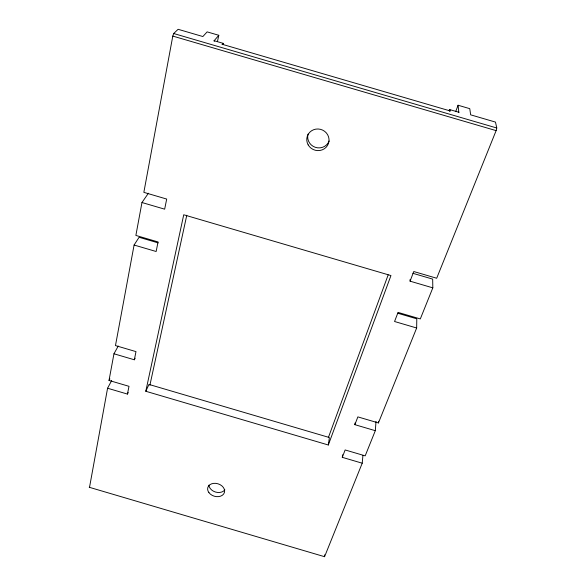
<?xml version="1.0" encoding="UTF-8"?>
<svg xmlns="http://www.w3.org/2000/svg" width="586" height="586" viewBox="0 0 586 586"><rect width="100%" height="100%" fill="white"/><g stroke="black" fill="none" stroke-linecap="round" stroke-linejoin="round"><path stroke-width="0.88" d="M324.534 554.839L324.571 556.7L362.214 463.204L342.297 457.344L345.139 449.953L365.181 455.849L375.311 430.688L354.867 424.667L357.863 416.888L378.431 422.938L416.661 327.992L416.793 318.813L397.674 313.202M416.661 327.992L394.554 321.502L398.055 312.404L420.308 318.93L432.82 287.851L410.068 281.17L410.119 279.449M378.431 422.938L378.556 421.253M375.311 430.688L376.029 421.385M362.214 463.204L362.939 455.41M354.867 424.667L355.05 422.997M342.297 457.344L342.62 454.765M328.314 444.994L390.957 275.567L183.726 214.769L145.797 391.265L328.314 444.994L329.215 438.855A6.629 0.659 -74.2 0 0 329.273 437.5L149.137 384.482M89.512 487.369L107.575 388.232L111.67 380.548M107.575 388.232L127.44 394.078L129.001 386.32L109.018 380.439L113.955 353.783L118.247 346.04M158.147 242.882L139.087 237.286L134.091 245.029L115.471 345.579L135.989 351.615L134.341 359.782L113.955 353.783M148.412 193.212L141.966 202.522L135.871 235.433L158.059 241.952L156.14 251.504L134.091 245.029M217.457 41.54L218.79 35.285L207.136 31.878L202.866 36.537L178.115 29.3L173.683 33.519L172.797 36.083L143.848 192.355L166.695 199.057L164.659 209.173L141.966 202.522M149.884 385.258L186.78 215.245M410.068 281.17L413.775 271.53L436.687 278.247L496.122 130.627L496.774 127.997L495.485 122.093L470.653 114.834L469.76 108.659L458.069 105.238L455.842 111.237M328.548 437.083L388.174 274.885M145.797 391.265L148.419 385.639A6.622 0.718 -73 0 1 149.32 384.533M127.44 394.078L128.209 392.532M134.341 359.782L135.146 358.222M109.018 380.439L109.875 378.849M218.79 35.285L213.927 40.983A8.585 1.172 -75.9 0 1 214.527 41.101M214.3 40.756L223.229 43.364M449.748 109.597L458.699 112.219A8.6 1.091 -71.5 0 1 458.875 112.6L458.069 105.238M222.431 44.353L449.85 110.842M173.683 33.519L496.774 127.997M172.797 36.083L496.122 130.627M412.896 273.31L432.673 279.112L432.82 287.851M89.226 487.274L324.571 556.7M223.478 44.595A8.585 1.091 -75.7 0 0 222.878 43.598L222.079 44.58A8.614 1.099 -75.7 0 1 222.643 44.69M449.513 111.025A8.629 1.011 -71.7 0 1 450.004 111.223L449.902 109.978A8.6 1.004 -71.7 0 0 448.92 110.505M329.12 140.999A11.09 10.716 17.8 0 1 315.385 147.335A11.09 10.716 17.8 0 1 308.06 134.106M224.848 489.837A8.614 6.461 16.7 0 1 215.553 492.057A8.614 6.461 16.7 0 1 208.916 485.142M308.155 144.837A11.178 10.775 17.8 0 0 327.449 145.57A11.178 10.775 17.8 0 0 318.103 128.993A11.178 10.775 17.8 0 0 308.155 144.837M208.938 492.636A8.665 6.475 16.7 0 0 223.654 493.998A8.665 6.475 16.7 0 0 215.758 483.355A8.665 6.475 16.7 0 0 208.938 492.636"/></g></svg>
